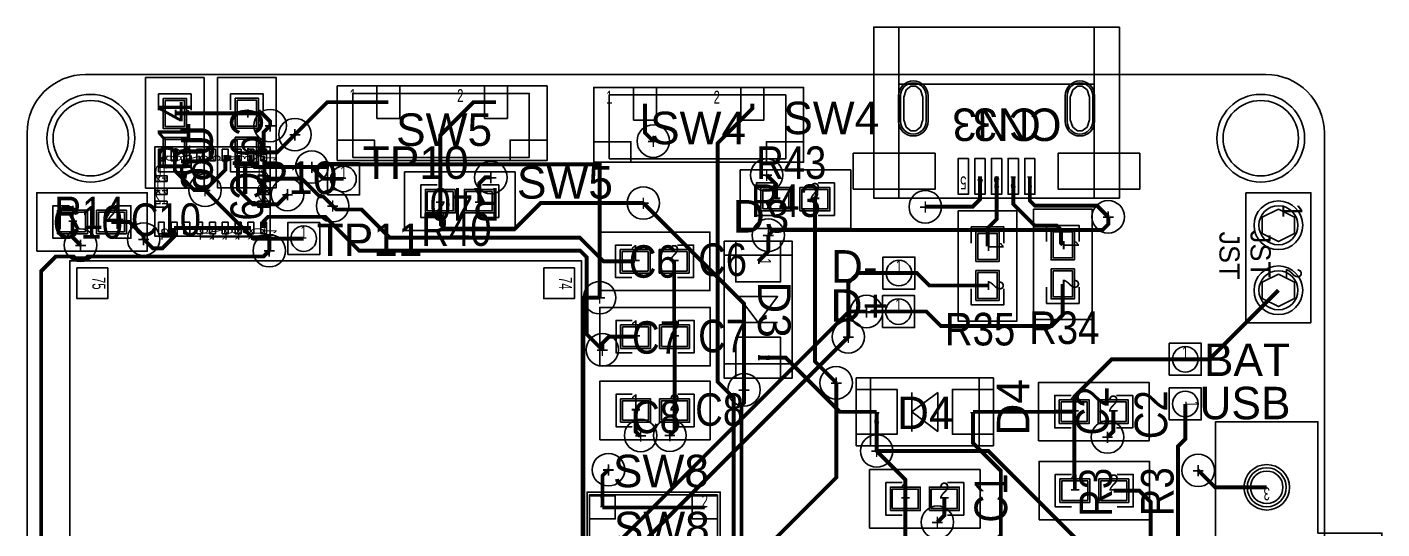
# Model space of a CAD drawing. Extents: x -998 to 1086, y -1119 to 1071.
# Drawn here: x -998 to 1086, y 299 to 1071 of the extents above; entities that cross this region are included whole.
import ezdxf
from ezdxf.enums import TextEntityAlignment as Align

# ---------------------------------------------------------------- set-up
doc = ezdxf.new("R2010")
doc.units = 0
for name, color, linetype in [('ASSEMBLY', 12, 'CONTINUOUS'), ('BOND', 85, 'CONTINUOUS'), ('BOUND', 85, 'CONTINUOUS'), ('COND', 80, 'CONTINUOUS'), ('COND2', 2, 'CONTINUOUS'), ('PACKAGES', 202, 'CONTINUOUS'), ('SILK_SCREEN', 85, 'CONTINUOUS'), ('SOLDER_MASK', 85, 'CONTINUOUS'), ('TEXT', 142, 'CONTINUOUS')]:
    doc.layers.add(name, color=color, linetype=linetype)

# ---------------------------------------------------------------- blocks, each defined once
blk = doc.blocks.new('FIGURE_CIRCLE')
blk.add_circle((0, 0), 0.5)
blk = doc.blocks.new('FIGURE_OBLONG')
blk.add_lwpolyline([(-0.5, -0.125), (-0.5, 0.125), (-0.416, 0.375), (-0.25, 0.5), (0.25, 0.5), (0.416, 0.375), (0.5, 0.125), (0.5, -0.125), (0.416, -0.375), (0.25, -0.5), (-0.25, -0.5), (-0.416, -0.375)], close=True)
blk = doc.blocks.new('FIGURE_HEX')
blk.add_lwpolyline([(-0.5, 0), (-0.25, 0.5), (0.25, 0.5), (0.5, 0), (0.25, -0.5), (-0.25, -0.5)], close=True)

msp = doc.modelspace()

# ---------------------------------------------------------------- linework, layer by layer
at = {"layer": 'ASSEMBLY'}
for points in [[(643.85, 808.03), (643.85, 1070.95), (343.37, 1070.95), (343.37, 808.03)], [(-497.04, 870.58), (-497.04, 969.01), (-225.38, 969.01), (-225.38, 870.58)], [(-102.49, 868.11), (-102.49, 966.54), (169.17, 966.54), (169.17, 868.11)], [(-624.21, 886.99), (-624.21, 749.19), (-801.37, 749.19), (-801.37, 886.99)], [(877.16, 816.09), (977.16, 816.09), (977.16, 616.09), (877.16, 616.09)], [(-144.89, 711.47), (-932.29, 711.47), (-932.29, -390.89), (-144.89, -390.89)], [(830.48, 62.2), (987.96, 62.2), (987.96, 233.46), (1086.39, 233.46), (1086.39, 292.52), (987.96, 292.52), (987.96, 463.78), (830.48, 463.78)], [(830.48, 62.2), (987.96, 62.2), (987.96, 233.46), (1086.39, 233.46), (1086.39, 292.52), (987.96, 292.52), (987.96, 463.78), (830.48, 463.78)], [(64.37, 351.61), (64.37, 249.25), (-132.49, 249.25), (-132.49, 351.61)]]:
    msp.add_lwpolyline(points, close=True, dxfattribs=at)
for points in [[(-745.77, 943.18), (-745.77, 968.18), (-795.77, 968.18), (-795.77, 943.18)], [(-634.88, 943.44), (-634.88, 968.44), (-684.88, 968.44), (-684.88, 943.44)], [(-795.77, 873.18), (-795.77, 848.18), (-745.77, 848.18), (-745.77, 873.18)], [(-684.88, 873.44), (-684.88, 848.44), (-634.88, 848.44), (-634.88, 873.44)], [(-535.77, 812.85), (-486.55, 812.85), (-486.55, 862.07), (-535.77, 862.07), (-535.77, 812.85)], [(-367.28, 828.14), (-392.28, 828.14), (-392.28, 778.14), (-367.28, 778.14)], [(-297.28, 778.14), (-272.28, 778.14), (-272.28, 828.14), (-297.28, 828.14)], [(149.08, 831.13), (124.08, 831.13), (124.08, 781.13), (149.08, 781.13)], [(219.08, 781.13), (244.08, 781.13), (244.08, 831.13), (219.08, 831.13)], [(-933.17, 796.16), (-958.17, 796.16), (-958.17, 746.16), (-933.17, 746.16)], [(-863.17, 746.16), (-838.17, 746.16), (-838.17, 796.16), (-863.17, 796.16)], [(-597, 720.94), (-547.78, 720.94), (-547.78, 770.16), (-597, 770.16), (-597, 720.94)], [(504.7, 738.43), (504.7, 763.43), (454.7, 763.43), (454.7, 738.43)], [(620.4, 740.9), (620.4, 765.9), (570.4, 765.9), (570.4, 740.9)], [(-67.5, 735.58), (-92.5, 735.58), (-92.5, 685.58), (-67.5, 685.58)], [(2.5, 685.58), (27.5, 685.58), (27.5, 735.58), (2.5, 735.58)], [(74.58, 720.01), (74.58, 552.69), (178.92, 552.69), (178.92, 720.01), (74.58, 720.01)], [(318.72, 667.9), (367.94, 667.9), (367.94, 717.12), (318.72, 717.12), (318.72, 667.9)], [(454.7, 668.43), (454.7, 643.43), (504.7, 643.43), (504.7, 668.43)], [(570.4, 670.9), (570.4, 645.9), (620.4, 645.9), (620.4, 670.9)], [(318.07, 608.75), (367.29, 608.75), (367.29, 657.97), (318.07, 657.97), (318.07, 608.75)], [(-66.85, 619.75), (-91.85, 619.75), (-91.85, 569.75), (-66.85, 569.75)], [(3.15, 569.75), (28.15, 569.75), (28.15, 619.75), (3.15, 619.75)], [(759.29, 535.3), (808.51, 535.3), (808.51, 584.52), (759.29, 584.52), (759.29, 535.3)], [(466.77, 531.22), (299.45, 531.22), (299.45, 426.88), (466.77, 426.88), (466.77, 531.22)], [(-66.85, 506), (-91.85, 506), (-91.85, 456), (-66.85, 456)], [(3.15, 456), (28.15, 456), (28.15, 506), (3.15, 506)], [(608.11, 504.31), (583.11, 504.31), (583.11, 454.31), (608.11, 454.31)], [(678.11, 454.31), (703.11, 454.31), (703.11, 504.31), (678.11, 504.31)], [(759.29, 515.88), (759.29, 466.66), (808.51, 466.66), (808.51, 515.88), (759.29, 515.88)], [(608.89, 382.76), (583.89, 382.76), (583.89, 332.76), (608.89, 332.76)], [(678.89, 332.76), (703.89, 332.76), (703.89, 382.76), (678.89, 382.76)], [(348.11, 370.28), (323.11, 370.28), (323.11, 320.28), (348.11, 320.28)], [(418.11, 320.28), (443.11, 320.28), (443.11, 370.28), (418.11, 370.28)]]:
    msp.add_lwpolyline(points, dxfattribs=at)
at = {"layer": 'BOND'}
for points in [[(-785.769651, 958.180262), (-755.769651, 958.179738), (-755.770349, 918.179738), (-785.770349, 918.180262)], [(-674.88, 958.44), (-644.88, 958.44), (-644.88, 918.44), (-674.88, 918.44)], [(-785.769651, 898.180262), (-755.769651, 898.179738), (-755.770349, 858.179738), (-785.770349, 858.180262)], [(-674.88, 898.44), (-644.88, 898.44), (-644.88, 858.44), (-674.88, 858.44)], [(-342.28, 818.14), (-342.28, 788.14), (-382.28, 788.14), (-382.28, 818.14)], [(-282.28, 818.14), (-282.28, 788.14), (-322.28, 788.14), (-322.28, 818.14)], [(134.079738, 791.130349), (134.080262, 821.130349), (174.080262, 821.129651), (174.079738, 791.129651)], [(194.079738, 791.130349), (194.080262, 821.130349), (234.080262, 821.129651), (234.079738, 791.129651)], [(-948.170262, 756.160349), (-948.169738, 786.160349), (-908.169738, 786.159651), (-908.170262, 756.159651)], [(-888.170262, 756.160349), (-888.169738, 786.160349), (-848.169738, 786.159651), (-848.170262, 756.159651)], [(464.7, 753.43), (494.7, 753.43), (494.7, 713.43), (464.7, 713.43)], [(580.4, 755.9), (610.4, 755.9), (610.4, 715.9), (580.4, 715.9)], [(-82.5, 695.58), (-82.5, 725.58), (-42.5, 725.58), (-42.5, 695.58)], [(-22.5, 695.58), (-22.5, 725.58), (17.5, 725.58), (17.5, 695.58)], [(464.7, 693.43), (494.7, 693.43), (494.7, 653.43), (464.7, 653.43)], [(580.4, 695.9), (610.4, 695.9), (610.4, 655.9), (580.4, 655.9)], [(-81.85, 579.75), (-81.85, 609.75), (-41.85, 609.75), (-41.85, 579.75)], [(-21.85, 579.75), (-21.85, 609.75), (18.15, 609.75), (18.15, 579.75)], [(-81.85, 466), (-81.85, 496), (-41.85, 496), (-41.85, 466)], [(-21.85, 466), (-21.85, 496), (18.15, 496), (18.15, 466)], [(593.11, 464.31), (593.11, 494.31), (633.11, 494.31), (633.11, 464.31)], [(653.11, 464.31), (653.11, 494.31), (693.11, 494.31), (693.11, 464.31)], [(333.11, 330.28), (333.11, 360.28), (373.11, 360.28), (373.11, 330.28)], [(393.11, 330.28), (393.11, 360.28), (433.11, 360.28), (433.11, 330.28)], [(593.89, 342.76), (593.89, 372.76), (633.89, 372.76), (633.89, 342.76)], [(653.89, 342.76), (653.89, 372.76), (693.89, 372.76), (693.89, 342.76)]]:
    msp.add_lwpolyline(points, close=True, dxfattribs=at)
at = {"layer": 'BOUND'}
for points in [[(682.59, 1070.95), (682.59, 808.03), (304.63, 808.03), (304.63, 1070.95)], [(-815.77, 993.18), (-815.77, 823.18), (-725.77, 823.18), (-725.77, 993.18)], [(-704.88, 993.44), (-704.88, 823.44), (-614.88, 823.44), (-614.88, 993.44)], [(-520.74, 865.54), (-520.74, 980.5), (-197.9, 980.5), (-197.9, 865.54)], [(-126.19, 863.07), (-126.19, 978.03), (196.65, 978.03), (196.65, 863.07)], [(-624.21, 749.19), (-801.37, 749.19), (-801.37, 886.99), (-624.21, 886.99)], [(-535.77, 812.85), (-535.77, 862.07), (-486.55, 862.07), (-486.55, 812.85)], [(-247.28, 848.14), (-417.28, 848.14), (-417.28, 758.14), (-247.28, 758.14)], [(99.08, 761.13), (269.08, 761.13), (269.08, 851.13), (99.08, 851.13)], [(-983.17, 726.16), (-813.17, 726.16), (-813.17, 816.16), (-983.17, 816.16)], [(877.16, 816.09), (977.16, 816.09), (977.16, 616.09), (877.16, 616.09)], [(434.7, 788.43), (434.7, 618.43), (524.7, 618.43), (524.7, 788.43)], [(550.4, 790.9), (550.4, 620.9), (640.4, 620.9), (640.4, 790.9)], [(-597, 720.94), (-597, 770.16), (-547.78, 770.16), (-547.78, 720.94)], [(-117.5, 665.58), (52.5, 665.58), (52.5, 755.58), (-117.5, 755.58)], [(74.58, 741.86), (178.92, 741.86), (178.92, 530.84), (74.58, 530.84)], [(-932.29, 711.47), (-144.89, 711.47), (-144.89, -390.89), (-932.29, -390.89)], [(318.72, 667.9), (318.72, 717.12), (367.94, 717.12), (367.94, 667.9)], [(318.07, 608.75), (318.07, 657.97), (367.29, 657.97), (367.29, 608.75)], [(-116.85, 549.75), (53.15, 549.75), (53.15, 639.75), (-116.85, 639.75)], [(759.29, 535.3), (759.29, 584.52), (808.51, 584.52), (808.51, 535.3)], [(-116.85, 436), (53.15, 436), (53.15, 526), (-116.85, 526)], [(488.62, 531.22), (488.62, 426.88), (277.6, 426.88), (277.6, 531.22)], [(558.11, 434.31), (728.11, 434.31), (728.11, 524.31), (558.11, 524.31)], [(759.29, 515.88), (808.51, 515.88), (808.51, 466.66), (759.29, 466.66)], [(830.48, 62.2), (987.96, 62.2), (987.96, 233.46), (1086.39, 233.46), (1086.39, 292.52), (987.96, 292.52), (987.96, 463.78), (830.48, 463.78)], [(558.89, 312.76), (728.89, 312.76), (728.89, 402.76), (558.89, 402.76)], [(298.11, 300.28), (468.11, 300.28), (468.11, 390.28), (298.11, 390.28)], [(-136.42, 245.31), (-136.42, 355.55), (68.3, 355.55), (68.3, 245.31)]]:
    msp.add_lwpolyline(points, close=True, dxfattribs=at)
at = {"layer": 'COND'}
for points in [[(-459.72, 930.5), (-459.72, 980.5), (-424.29, 980.5), (-424.29, 930.5)], [(-294.36, 930.5), (-294.36, 980.5), (-258.93, 980.5), (-258.93, 930.5)], [(-65.17, 928.03), (-65.17, 978.03), (-29.74, 978.03), (-29.74, 928.03)], [(100.19, 928.03), (100.19, 978.03), (135.62, 978.03), (135.62, 928.03)], [(-785.769651, 958.180262), (-755.769651, 958.179738), (-755.770349, 918.179738), (-785.770349, 918.180262)], [(-674.88, 958.44), (-644.88, 958.44), (-644.88, 918.44), (-674.88, 918.44)], [(-785.769651, 898.180262), (-755.769651, 898.179738), (-755.770349, 858.179738), (-785.770349, 858.180262)], [(-674.88, 898.44), (-644.88, 898.44), (-644.88, 858.44), (-674.88, 858.44)], [(-520.74, 865.54), (-520.74, 897.04), (-463.65, 897.04), (-463.65, 865.54)], [(-255, 865.54), (-255, 897.04), (-197.91, 897.04), (-197.91, 865.54)], [(-126.19, 863.07), (-126.19, 894.57), (-69.1, 894.57), (-69.1, 863.07)], [(139.55, 863.07), (139.55, 894.57), (196.64, 894.57), (196.64, 863.07)], [(399.12, 876.85), (399.12, 821.73), (273.14, 821.73), (273.14, 876.85)], [(714.08, 876.85), (714.08, 821.73), (588.1, 821.73), (588.1, 876.85)], [(450.305, 868.98), (450.305, 813.86), (434.555, 813.86), (434.555, 868.98)], [(475.895, 868.98), (475.895, 813.86), (460.145, 813.86), (460.145, 868.98)], [(501.485, 868.98), (501.485, 813.86), (485.735, 813.86), (485.735, 868.98)], [(527.075, 868.98), (527.075, 813.86), (511.325, 813.86), (511.325, 868.98)], [(552.665, 868.98), (552.665, 813.86), (536.915, 813.86), (536.915, 868.98)], [(-342.28, 818.14), (-342.28, 788.14), (-382.28, 788.14), (-382.28, 818.14)], [(-282.28, 818.14), (-282.28, 788.14), (-322.28, 788.14), (-322.28, 818.14)], [(134.079738, 791.130349), (134.080262, 821.130349), (174.080262, 821.129651), (174.079738, 791.129651)], [(194.079738, 791.130349), (194.080262, 821.130349), (234.080262, 821.129651), (234.079738, 791.129651)], [(-948.170262, 756.160349), (-948.169738, 786.160349), (-908.169738, 786.159651), (-908.170262, 756.159651)], [(-888.170262, 756.160349), (-888.169738, 786.160349), (-848.169738, 786.159651), (-848.170262, 756.159651)], [(464.7, 753.43), (494.7, 753.43), (494.7, 713.43), (464.7, 713.43)], [(580.4, 755.9), (610.4, 755.9), (610.4, 715.9), (580.4, 715.9)], [(92.3, 741.865), (161.2, 741.865), (161.2, 678.875), (92.3, 678.875)], [(-82.5, 695.58), (-82.5, 725.58), (-42.5, 725.58), (-42.5, 695.58)], [(-22.5, 695.58), (-22.5, 725.58), (17.5, 725.58), (17.5, 695.58)], [(-921.27, 700.45), (-874.03, 700.45), (-874.03, 653.21), (-921.27, 653.21)], [(-203.15, 700.45), (-155.91, 700.45), (-155.91, 653.21), (-203.15, 653.21)], [(464.7, 693.43), (494.7, 693.43), (494.7, 653.43), (464.7, 653.43)], [(580.4, 695.9), (610.4, 695.9), (610.4, 655.9), (580.4, 655.9)], [(-81.85, 579.75), (-81.85, 609.75), (-41.85, 609.75), (-41.85, 579.75)], [(-21.85, 579.75), (-21.85, 609.75), (18.15, 609.75), (18.15, 579.75)], [(92.3, 593.825), (161.2, 593.825), (161.2, 530.835), (92.3, 530.835)], [(340.585, 513.5), (340.585, 444.6), (277.595, 444.6), (277.595, 513.5)], [(488.625, 513.5), (488.625, 444.6), (425.635, 444.6), (425.635, 513.5)], [(-81.85, 466), (-81.85, 496), (-41.85, 496), (-41.85, 466)], [(-21.85, 466), (-21.85, 496), (18.15, 496), (18.15, 466)], [(593.11, 464.31), (593.11, 494.31), (633.11, 494.31), (633.11, 464.31)], [(653.11, 464.31), (653.11, 494.31), (693.11, 494.31), (693.11, 464.31)], [(333.11, 330.28), (333.11, 360.28), (373.11, 360.28), (373.11, 330.28)], [(393.11, 330.28), (393.11, 360.28), (433.11, 360.28), (433.11, 330.28)], [(593.89, 342.76), (593.89, 372.76), (633.89, 372.76), (633.89, 342.76)], [(653.89, 342.76), (653.89, 372.76), (693.89, 372.76), (693.89, 342.76)], [(-132.49, 314.21), (-132.49, 349.64), (-93.12, 349.64), (-93.12, 314.21)], [(24.99, 314.21), (24.99, 349.64), (64.36, 349.64), (64.36, 314.21)]]:
    msp.add_lwpolyline(points, close=True, dxfattribs=at)
for points in [[(345.775, 926.065), (345.775, 965.435, -1), (385.145, 965.435), (385.145, 926.065, -1)], [(602.075, 926.065), (602.075, 965.435, -1), (641.445, 965.435), (641.445, 926.065, -1)]]:
    msp.add_lwpolyline(points, format="xyb", close=True, dxfattribs=at)
at = {"layer": 'COND', "const_width": 6}
for points in [[(-659.88, 938.44), (-682.88, 938.44), (-683.14, 938.18), (-770.77, 938.18)], [(-624, 919.36), (-624, 925.56), (-636.88, 938.44), (-659.88, 938.44)], [(-585.91, 905.58), (-535.99, 955.5), (-442, 955.5)], [(-276.64, 955.5), (-311.22, 955.5), (-362.28, 904.44), (-362.28, 803.14)], [(-75.66, 104.1), (-29.41, 104.1), (89.15, 222.66), (89.15, 500.58), (64.61, 525.12), (64.61, 892.45), (117.91, 945.75), (117.91, 953.03)], [(-34.58, 895.57), (-47.45, 908.44), (-47.45, 953.03)], [(-659.88, 878.44), (-613.05, 878.44), (-585.91, 905.58)], [(-770.77, 878.18), (-770.77, 850.18), (-740.63, 820.04), (-724.23, 820.04)], [(-539.85, 837.46), (-541.88, 837.46), (-560.04, 855.62)], [(-511.16, 837.46), (-539.85, 837.46)], [(-302.28, 803.14), (-302.28, 830.6), (-293.21, 839.67), (-284.44, 839.67)], [(154.08, 806.13), (154.08, 829.13), (139.82, 843.39)], [(468.02, 841.42), (468.02, 805.86), (456.72, 794.56), (383.89, 794.56)], [(493.61, 841.42), (493.61, 775.34), (479.7, 761.43), (479.7, 733.43)], [(595.4, 735.9), (592.54, 738.76), (592.54, 759.31), (586.54, 765.31), (552.5, 765.31), (519.2, 798.61), (519.2, 841.42)], [(665.34, 779.09), (648.31, 796.12), (552.5, 796.12), (544.79, 803.83), (544.79, 841.42)], [(-624.26, 745.55), (-649.74, 745.55), (-724.23, 820.04)], [(-527.93, 796.12), (-522.08, 790.27), (-483.47, 790.27), (-440.12, 746.92), (-147.62, 746.92), (-111.28, 710.58), (-62.5, 710.58)], [(-362.28, 803.14), (-362.28, 780.14), (-361.27, 779.13), (-361.27, 767.02), (-355.27, 761.02), (-247.13, 761.02), (-207.87, 800.28), (-49.92, 800.28)], [(214.08, 806.13), (214.08, 556.56), (246.87, 523.77)], [(-915.72, 735.41), (-928.17, 747.86), (-928.17, 771.16)], [(-818.74, 744.77), (-818.74, 749.73), (-840.17, 771.16), (-868.17, 771.16)], [(142.35, 750.75), (142.35, 725.97), (126.75, 710.37)], [(-625.43, 726.96), (-625.43, 744.38), (-624.26, 745.55)], [(-572.39, 745.55), (-624.26, 745.55)], [(-1.85, 594.75), (-1.85, 617.75), (-2.5, 618.4), (-2.5, 710.58)], [(265.46, 594.49), (265.46, 677.56), (280.41, 692.51), (343.33, 692.51)], [(479.7, 673.43), (390.11, 673.43), (371.03, 692.51), (343.33, 692.51)], [(595.4, 675.9), (595.4, 628.16), (578.37, 611.13), (407.68, 611.13), (385.45, 633.36), (342.68, 633.36)], [(783.9, 559.91), (820.98, 559.91), (927.16, 666.09)], [(-201.13, -264.91), (-252.81, -264.91), (-258.81, -258.91), (-258.81, 7.3), (-204.62, 61.49), (-204.62, 194.93), (-201.13, 198.42), (-201.13, 223.07), (-195.86, 228.34), (-171.21, 228.34), (-141.89, 257.66), (-141.89, 654.65), (-117.15, 654.65)], [(342.68, 633.36), (293.4, 633.36), (293.41, 633.37)], [(-112.97, 574.47), (-112.97, 584.48), (-102.7, 594.75), (-61.85, 594.75)], [(-1.85, 481), (-1.85, 594.75)], [(309.09, 479.05), (252.48, 479.05), (169.2, 562.33), (126.75, 562.33)], [(783.9, 559.91), (670.71, 559.91), (613.11, 502.31), (613.11, 479.31)], [(105.04, 512.98), (105.04, 492.98), (101.16, 489.1), (101.16, 242.86), (101.15, 242.85), (101.15, 199.43), (23.79, 122.07)], [(-54.08, 442.65), (-55.85, 442.65), (-61.85, 448.65), (-61.85, 481)], [(-9.1, 442.91), (-1.85, 450.16), (-1.85, 481)], [(309.09, 479.05), (309.09, 418.91)], [(434.11, 231.2), (441.61, 231.2), (500.11, 289.7), (500.11, 388.31), (457.13, 431.29), (457.13, 479.05)], [(457.13, 479.05), (584.85, 479.05), (585.11, 479.31), (613.11, 479.31)], [(613.11, 479.31), (613.11, 381.54), (613.89, 380.76), (613.89, 357.76)], [(664.3, 440.31), (673.11, 449.12), (673.11, 479.31)], [(772.59, 268.32), (772.59, 425.88), (783.9, 437.19), (783.9, 491.27)], [(309.09, 418.91), (353.11, 374.89), (353.11, 345.28)], [(-103.61, 390), (-112.8, 380.81), (-112.8, 331.93)], [(803.79, 388.96), (829.76, 362.99), (909.22, 362.99)], [(673.89, 357.76), (713.18, 357.76), (730.73, 340.21), (730.73, 95.81), (670.76, 35.84), (670.76, -2.03)], [(-112.8, 331.93), (44.68, 331.93)], [(45.27, 331.34), (44.68, 331.93)], [(353.11, 345.28), (353.11, 272.7), (332.11, 251.7), (332.11, 231.2)], [(402.48, 309.27), (413.11, 319.9), (413.11, 345.28)]]:
    msp.add_lwpolyline(points, dxfattribs=at)
at = {"layer": 'COND'}
for centre, radius in [((-900, 900), 67.5), ((900, 900), 67.5), ((-511.16, 837.46), 19.685), ((927.16, 766.09), 30), ((-572.39, 745.55), 19.685), ((343.33, 692.51), 19.685), ((927.16, 666.09), 30), ((342.68, 633.36), 19.685), ((783.9, 559.91), 19.685), ((783.9, 491.27), 19.685), ((909.22, 362.99), 30)]:
    msp.add_circle(centre, radius, dxfattribs=at)
at = {"layer": 'COND2'}
for points in [[(345.775, 926.065), (345.775, 965.435, -1), (385.145, 965.435), (385.145, 926.065, -1)], [(602.075, 926.065), (602.075, 965.435, -1), (641.445, 965.435), (641.445, 926.065, -1)]]:
    msp.add_lwpolyline(points, format="xyb", close=True, dxfattribs=at)
at = {"layer": 'COND2', "const_width": 6}
for points in [[(-624, 919.36), (-634.05, 909.31), (-634.05, 874.19)], [(-724.23, 820.04), (-693.1, 851.17), (-693.1, 874.19)], [(-634.05, 798.4), (-650.91, 798.4), (-673.42, 820.91), (-673.42, 874.19)], [(-653.73, 874.19), (-653.73, 861.62), (-647.73, 855.62), (-580.04, 855.62)], [(-580.04, 855.62), (-560.04, 855.62)], [(-560.04, 855.62), (-540.04, 855.62), (-540.04, 859.67), (-117.15, 859.67), (-117.15, 654.65)], [(-527.93, 796.12), (-542.08, 810.27), (-547.8, 810.27), (-575.31, 837.78), (-634.05, 837.78)], [(-634.05, 798.4), (-634.05, 818.09)], [(-597.35, 813.54), (-612.49, 798.4), (-634.05, 798.4)], [(105.04, 512.98), (105.04, 645.32), (-49.92, 800.28)], [(-112.97, 574.47), (-137.15, 598.65), (-137.15, 717.08), (-147.03, 726.96), (-487.06, 726.96), (-539.19, 779.09), (-627.25, 779.09), (-634.05, 772.29), (-634.05, 761.99)], [(142.35, 750.75), (150.54, 758.94), (656.63, 758.94), (665.34, 767.65), (665.34, 779.09)], [(-771.85, 761.99), (-771.85, 748.78), (-790.01, 730.62), (-804.59, 730.62), (-818.74, 744.77)], [(-771.85, 761.99), (-752.16, 761.99)], [(-752.16, 761.99), (-732.48, 761.99)], [(-712.79, 761.99), (-732.48, 761.99)], [(-693.1, 761.99), (-712.79, 761.99)], [(-673.42, 761.99), (-693.1, 761.99)], [(-653.73, 761.99), (-673.42, 761.99)], [(-482.04, -247.13), (-905.97, -247.13), (-975.26, -177.84), (-975.26, 8.19), (-990.45, 23.38), (-990.45, 50.72), (-969.8, 71.37), (-969.8, 192.75), (-976.29, 199.24), (-976.29, 695.64), (-953.94, 717.99), (-926.59, 717.99), (-924.01, 715.41), (-907.43, 715.41), (-904.85, 717.99), (-634.4, 717.99), (-625.43, 726.96)], [(293.41, 633.37), (266.5, 633.37), (-100.5, 266.37), (-619.47, 266.37), (-708.91, 176.93), (-728.91, 176.93)], [(265.46, 594.49), (265.46, 594.1), (-74.62, 254.02), (-612.56, 254.02), (-695.63, 170.95), (-695.63, 161.98), (-714.93, 142.68), (-741.2, 142.68)], [(127.27, 249.55), (127.27, 258.32), (246.87, 377.92), (246.87, 523.77)], [(772.59, 268.32), (631.28, 268.32), (480.69, 418.91), (309.09, 418.91)]]:
    msp.add_lwpolyline(points, dxfattribs=at)
at = {"layer": 'COND2'}
for points in [[(-796.060155, 865.330079), (-787.000155, 865.329921), (-786.999845, 883.049921), (-796.059845, 883.050079)], [(-776.380155, 865.330079), (-767.320155, 865.329921), (-767.319845, 883.049921), (-776.379845, 883.050079)], [(-756.690155, 865.330079), (-747.630155, 865.329921), (-747.629845, 883.049921), (-756.689845, 883.050079)], [(-737.010155, 865.330079), (-727.950155, 865.329921), (-727.949845, 883.049921), (-737.009845, 883.050079)], [(-717.320155, 865.330079), (-708.260155, 865.329921), (-708.259845, 883.049921), (-717.319845, 883.050079)], [(-697.630155, 865.330079), (-688.570155, 865.329921), (-688.569845, 883.049921), (-697.629845, 883.050079)], [(-677.950155, 865.330079), (-668.890155, 865.329921), (-668.889845, 883.049921), (-677.949845, 883.050079)], [(-658.260155, 865.330079), (-649.200155, 865.329921), (-649.199845, 883.049921), (-658.259845, 883.050079)], [(-638.580155, 865.330079), (-629.520155, 865.329921), (-629.519845, 883.049921), (-638.579845, 883.050079)], [(-782.670079, 833.249845), (-782.669921, 842.309845), (-800.389921, 842.310155), (-800.390079, 833.250155)], [(-625.190079, 833.249845), (-625.189921, 842.309845), (-642.909921, 842.310155), (-642.910079, 833.250155)], [(-782.670079, 813.559845), (-782.669921, 822.619845), (-800.389921, 822.620155), (-800.390079, 813.560155)], [(-625.190079, 813.559845), (-625.189921, 822.619845), (-642.909921, 822.620155), (-642.910079, 813.560155)], [(-782.670079, 793.869845), (-782.669921, 802.929845), (-800.389921, 802.930155), (-800.390079, 793.870155)], [(-625.190079, 793.869845), (-625.189921, 802.929845), (-642.909921, 802.930155), (-642.910079, 793.870155)], [(-796.060155, 753.130079), (-787.000155, 753.129921), (-786.999845, 770.849921), (-796.059845, 770.850079)], [(-776.380155, 753.130079), (-767.320155, 753.129921), (-767.319845, 770.849921), (-776.379845, 770.850079)], [(-756.690155, 753.130079), (-747.630155, 753.129921), (-747.629845, 770.849921), (-756.689845, 770.850079)], [(-737.010155, 753.130079), (-727.950155, 753.129921), (-727.949845, 770.849921), (-737.009845, 770.850079)], [(-717.320155, 753.130079), (-708.260155, 753.129921), (-708.259845, 770.849921), (-717.319845, 770.850079)], [(-697.630155, 753.130079), (-688.570155, 753.129921), (-688.569845, 770.849921), (-697.629845, 770.850079)], [(-677.950155, 753.130079), (-668.890155, 753.129921), (-668.889845, 770.849921), (-677.949845, 770.850079)], [(-658.260155, 753.130079), (-649.200155, 753.129921), (-649.199845, 770.849921), (-658.259845, 770.850079)], [(-638.580155, 753.130079), (-629.520155, 753.129921), (-629.519845, 770.849921), (-638.579845, 770.850079)]]:
    msp.add_lwpolyline(points, close=True, dxfattribs=at)
for centre, radius in [((-900, 900), 67.5), ((900, 900), 67.5), ((927.16, 766.09), 30), ((927.16, 666.09), 30), ((909.22, 362.99), 30)]:
    msp.add_circle(centre, radius, dxfattribs=at)
at = {"layer": 'PACKAGES'}
msp.add_lwpolyline([(-908, -998), (908, -998, 0.414214), (998, -908), (998, 908, 0.414214), (908, 998), (-908, 998, 0.414214), (-998, 908), (-998, -908, 0.414214)], format="xyb", close=True, dxfattribs=at)
at = {"layer": 'SILK_SCREEN'}
for points in [[(643.85, 983.31), (643.85, 808.03), (343.37, 808.03), (343.37, 983.31)], [(-497.04, 870.58), (-497.04, 969.01), (-225.38, 969.01), (-225.38, 870.58)], [(-102.49, 868.11), (-102.49, 966.54), (169.17, 966.54), (169.17, 868.11)], [(-624.21, 886.99), (-624.21, 749.19), (-801.37, 749.19), (-801.37, 886.99)], [(877.16, 816.09), (977.16, 816.09), (977.16, 616.09), (877.16, 616.09)], [(-144.89, 711.47), (-932.29, 711.47), (-932.29, -390.89), (-144.89, -390.89)], [(96.75, 656.35), (126.75, 616.35), (156.75, 656.35)], [(403.11, 509.05), (363.11, 479.05), (403.11, 449.05)], [(830.48, 62.2), (830.48, 463.78), (987.96, 463.78), (987.96, 292.52), (1086.39, 292.52), (1086.39, 233.46), (987.96, 233.46), (987.96, 62.2)], [(-136.42, 245.31), (-136.42, 355.55), (68.3, 355.55), (68.3, 245.31)]]:
    msp.add_lwpolyline(points, close=True, dxfattribs=at)
for points in [[(-745.77, 943.18), (-745.77, 968.18), (-795.77, 968.18), (-795.77, 958.18)], [(-634.88, 943.44), (-634.88, 968.44), (-684.88, 968.44), (-684.88, 958.44)], [(-795.77, 858.18), (-795.77, 848.18), (-745.77, 848.18), (-745.77, 873.18)], [(-684.88, 858.44), (-684.88, 848.44), (-634.88, 848.44), (-634.88, 873.44)], [(-535.77, 812.85), (-486.55, 812.85), (-486.55, 862.07), (-535.77, 862.07), (-535.77, 812.85)], [(-382.28, 828.14), (-392.28, 828.14), (-392.28, 778.14), (-367.28, 778.14)], [(-297.28, 778.14), (-272.28, 778.14), (-272.28, 828.14), (-282.28, 828.14)], [(149.08, 831.13), (124.08, 831.13), (124.08, 781.13), (134.08, 781.13)], [(234.08, 781.13), (244.08, 781.13), (244.08, 831.13), (219.08, 831.13)], [(-933.17, 796.16), (-958.17, 796.16), (-958.17, 746.16), (-948.17, 746.16)], [(-848.17, 746.16), (-838.17, 746.16), (-838.17, 796.16), (-863.17, 796.16)], [(-597, 720.94), (-547.78, 720.94), (-547.78, 770.16), (-597, 770.16), (-597, 720.94)], [(504.7, 738.43), (504.7, 763.43), (454.7, 763.43), (454.7, 753.43)], [(620.4, 740.9), (620.4, 765.9), (570.4, 765.9), (570.4, 755.9)], [(-67.5, 735.58), (-92.5, 735.58), (-92.5, 685.58), (-82.5, 685.58)], [(17.5, 685.58), (27.5, 685.58), (27.5, 735.58), (2.5, 735.58)], [(74.58, 720.01), (74.58, 552.69), (178.92, 552.69), (178.92, 720.01), (74.58, 720.01)], [(318.72, 667.9), (367.94, 667.9), (367.94, 717.12), (318.72, 717.12), (318.72, 667.9)], [(454.7, 653.43), (454.7, 643.43), (504.7, 643.43), (504.7, 668.43)], [(570.4, 655.9), (570.4, 645.9), (620.4, 645.9), (620.4, 670.9)], [(318.07, 608.75), (367.29, 608.75), (367.29, 657.97), (318.07, 657.97), (318.07, 608.75)], [(-66.85, 619.75), (-91.85, 619.75), (-91.85, 569.75), (-81.85, 569.75)], [(18.15, 569.75), (28.15, 569.75), (28.15, 619.75), (3.15, 619.75)], [(156.75, 616.35), (96.75, 616.35)], [(759.29, 535.3), (808.51, 535.3), (808.51, 584.52), (759.29, 584.52), (759.29, 535.3)], [(466.77, 531.22), (299.45, 531.22), (299.45, 426.88), (466.77, 426.88), (466.77, 531.22)], [(-66.85, 506), (-91.85, 506), (-91.85, 456), (-81.85, 456)], [(18.15, 456), (28.15, 456), (28.15, 506), (3.15, 506)], [(363.11, 449.05), (363.11, 509.05)], [(608.11, 504.31), (583.11, 504.31), (583.11, 454.31), (593.11, 454.31)], [(693.11, 454.31), (703.11, 454.31), (703.11, 504.31), (678.11, 504.31)], [(759.29, 515.88), (759.29, 466.66), (808.51, 466.66), (808.51, 515.88), (759.29, 515.88)], [(608.89, 382.76), (583.89, 382.76), (583.89, 332.76), (593.89, 332.76)], [(693.89, 332.76), (703.89, 332.76), (703.89, 382.76), (678.89, 382.76)], [(348.11, 370.28), (323.11, 370.28), (323.11, 320.28), (333.11, 320.28)], [(433.11, 320.28), (443.11, 320.28), (443.11, 370.28), (418.11, 370.28)]]:
    msp.add_lwpolyline(points, dxfattribs=at)
at = {"layer": 'SOLDER_MASK'}
for points in [[(342.82, 926.065), (342.82, 965.435, -1), (388.1, 965.435), (388.1, 926.065, -1)], [(599.12, 926.065), (599.12, 965.435, -1), (644.4, 965.435), (644.4, 926.065, -1)]]:
    msp.add_lwpolyline(points, format="xyb", close=True, dxfattribs=at)
for points in [[(-788.769599, 961.180314), (-752.769599, 961.179686), (-752.770401, 915.179686), (-788.770401, 915.180314)], [(-677.88, 961.44), (-641.88, 961.44), (-641.88, 915.44), (-677.88, 915.44)], [(-788.769599, 901.180314), (-752.769599, 901.179686), (-752.770401, 855.179686), (-788.770401, 855.180314)], [(-677.88, 901.44), (-641.88, 901.44), (-641.88, 855.44), (-677.88, 855.44)], [(-339.28, 821.14), (-339.28, 785.14), (-385.28, 785.14), (-385.28, 821.14)], [(-279.28, 821.14), (-279.28, 785.14), (-325.28, 785.14), (-325.28, 821.14)], [(131.079686, 788.130401), (131.080314, 824.130401), (177.080314, 824.129599), (177.079686, 788.129599)], [(191.079686, 788.130401), (191.080314, 824.130401), (237.080314, 824.129599), (237.079686, 788.129599)], [(-951.170314, 753.160401), (-951.169686, 789.160401), (-905.169686, 789.159599), (-905.170314, 753.159599)], [(-891.170314, 753.160401), (-891.169686, 789.160401), (-845.169686, 789.159599), (-845.170314, 753.159599)], [(461.7, 756.43), (497.7, 756.43), (497.7, 710.43), (461.7, 710.43)], [(577.4, 758.9), (613.4, 758.9), (613.4, 712.9), (577.4, 712.9)], [(-85.5, 692.58), (-85.5, 728.58), (-39.5, 728.58), (-39.5, 692.58)], [(-25.5, 692.58), (-25.5, 728.58), (20.5, 728.58), (20.5, 692.58)], [(461.7, 696.43), (497.7, 696.43), (497.7, 650.43), (461.7, 650.43)], [(577.4, 698.9), (613.4, 698.9), (613.4, 652.9), (577.4, 652.9)], [(-84.85, 576.75), (-84.85, 612.75), (-38.85, 612.75), (-38.85, 576.75)], [(-24.85, 576.75), (-24.85, 612.75), (21.15, 612.75), (21.15, 576.75)], [(-84.85, 463), (-84.85, 499), (-38.85, 499), (-38.85, 463)], [(-24.85, 463), (-24.85, 499), (21.15, 499), (21.15, 463)], [(590.11, 461.31), (590.11, 497.31), (636.11, 497.31), (636.11, 461.31)], [(650.11, 461.31), (650.11, 497.31), (696.11, 497.31), (696.11, 461.31)], [(590.89, 339.76), (590.89, 375.76), (636.89, 375.76), (636.89, 339.76)], [(650.89, 339.76), (650.89, 375.76), (696.89, 375.76), (696.89, 339.76)], [(330.11, 327.28), (330.11, 363.28), (376.11, 363.28), (376.11, 327.28)], [(390.11, 327.28), (390.11, 363.28), (436.11, 363.28), (436.11, 327.28)]]:
    msp.add_lwpolyline(points, close=True, dxfattribs=at)
for centre, radius in [((927.16, 766.09), 37.5), ((927.16, 666.09), 37.5), ((909.22, 362.99), 35)]:
    msp.add_circle(centre, radius, dxfattribs=at)

# ---------------------------------------------------------------- block references
at = {"layer": 'MANUFACTURING_NCDRILL_FIGURE'}
for name, p, xscale, yscale, rotation in [('FIGURE_OBLONG', (365.46, 945.75), 68.9, 29.53, 270), ('FIGURE_OBLONG', (621.76, 945.75), 68.9, 29.53, 270), ('FIGURE_HEX', (927.16, 766.09), 50, 50, 270), ('FIGURE_HEX', (927.16, 666.09), 50, 50, 270), ('FIGURE_CIRCLE', (909.22, 362.99), 50, 50, 180)]:
    msp.add_blockref(name, p, dxfattribs=dict(at, xscale=xscale, yscale=yscale, rotation=rotation))
for p, xscale, yscale in [((-900, 900), 116, 116), ((-624, 919.36), 50, 50), ((900, 900), 116, 116), ((-585.91, 905.58), 50, 50), ((-34.58, 895.57), 50, 50), ((-560.04, 855.62), 50, 50), ((-284.44, 839.67), 50, 50), ((139.82, 843.39), 50, 50), ((-724.23, 820.04), 50, 50), ((-597.35, 813.54), 50, 50), ((-527.93, 796.12), 50, 50), ((-49.92, 800.28), 50, 50), ((383.89, 794.56), 50, 50), ((665.34, 779.09), 50, 50), ((142.35, 750.75), 50, 50), ((-915.72, 735.41), 50, 50), ((-818.74, 744.77), 50, 50), ((-625.43, 726.96), 50, 50), ((-117.15, 654.65), 50, 50), ((293.41, 633.37), 50, 50), ((265.46, 594.49), 50, 50), ((-112.97, 574.47), 50, 50), ((246.87, 523.77), 50, 50), ((105.04, 512.98), 50, 50), ((-54.08, 442.65), 50, 50), ((-9.1, 442.91), 50, 50), ((664.3, 440.31), 50, 50), ((309.09, 418.91), 50, 50), ((-103.61, 390), 50, 50), ((803.79, 388.96), 50, 50), ((402.48, 309.27), 50, 50)]:
    msp.add_blockref('FIGURE_CIRCLE', p, dxfattribs=dict(at, xscale=xscale, yscale=yscale))

# ---------------------------------------------------------------- texts
for p in [(-624, 919.36), (-585.91, 905.58), (-34.58, 895.57), (-560.04, 855.62), (-284.44, 839.67), (139.82, 843.39), (-724.23, 820.04), (-597.35, 813.54), (-527.93, 796.12), (-49.92, 800.28), (383.89, 794.56), (665.34, 779.09), (-818.74, 744.77), (142.35, 750.75), (-915.72, 735.41), (-625.43, 726.96), (-117.15, 654.65), (293.41, 633.37), (265.46, 594.49), (-112.97, 574.47), (105.04, 512.98), (246.87, 523.77), (-54.08, 442.65), (-9.1, 442.91), (664.3, 440.31), (309.09, 418.91), (-103.61, 390), (803.79, 388.96), (402.48, 309.27)]:
    msp.add_text('+', height=25, dxfattribs=at).set_placement(p, align=Align.MIDDLE_CENTER)
at = {"layer": 'TEXT', "width": 0.6495}
for s, p in [('1', (-492, 955.5)), ('2', (-326.64, 955.5)), ('1', (-97.45, 953.03)), ('2', (67.91, 953.03))]:
    msp.add_text(s, height=20, dxfattribs=at).set_placement(p, align=Align.RIGHT)
at = {"layer": 'TEXT'}
for s, rotation, width, p in [('R14', 89.998, 0.88, (-747.11, 849.55)), ('C9', 270, 0.88, (-685.49, 946.79)), ('CN3', 180, 1.0196, (593.61, 945.75)), ('R43', 359.999, 0.88, (123.63, 837.46)), ('SW5', 359.999, 1.0196, (-244.4, 807.04)), ('C9', 270, 0.88, (-685.1, 848.64)), ('R40', 180, 0.88, (-270.53, 823.29)), ('R43', 359.999, 0.88, (115.31, 778.96)), ('C10', 359.999, 0.88, (-958.49, 745.55)), ('R14', 359.999, 0.88, (-956.28, 760.11)), ('R40', 0.001, 0.88, (-391.43, 734.37)), ('C6', 0.001, 0.88, (34.45, 688.09)), ('C7', 0.001, 0.88, (34.45, 570.7)), ('BAT', 359.999, 1.0196, (812.5, 534.17)), ('D4', 90, 1.0196, (543.92, 442.39)), ('C2', 90, 0.88, (665.99, 442.91)), ('C2', 90, 0.88, (756.08, 437.06)), ('USB', 359.999, 1.0196, (805.61, 467.61)), ('C1', 90, 0.88, (509.73, 308.88)), ('C1', 90, 0.88, (509.86, 308.75)), ('R3', 90, 0.88, (671.19, 317.72)), ('R3', 90, 0.88, (765.83, 318.63))]:
    msp.add_text(s, height=50, rotation=rotation, dxfattribs=dict(at, width=width)).set_placement(p)
for s, height, rotation, width, p in [('1', 25, 269.999, 0.88, (-770.77, 938.18)), ('1', 25, 270, 0.88, (-659.88, 938.44)), ('CN3', 50, 180, 1.0196, (493.61, 945.75)), ('2', 25, 269.999, 0.88, (-770.77, 878.18)), ('2', 25, 270, 0.88, (-659.88, 878.44)), ('5', 20, 180, 0.6495, (442.43, 841.42)), ('4', 20, 180, 0.6495, (468.02, 841.42)), ('3', 20, 180, 0.6495, (493.61, 841.42)), ('2', 20, 180, 0.6495, (519.2, 841.42)), ('1', 20, 180, 0.6495, (544.79, 841.42)), ('1', 25, 359.999, 0.88, (154.08, 806.13)), ('2', 25, 359.999, 0.88, (214.08, 806.13)), ('1', 25, 359.999, 0.88, (-928.17, 771.16)), ('2', 25, 359.999, 0.88, (-868.17, 771.16)), ('2', 25, 180, 0.88, (-362.28, 803.14)), ('1', 25, 180, 0.88, (-302.28, 803.14)), ('1', 25, 270, 0.88, (479.7, 733.43)), ('1', 25, 270, 0.88, (595.4, 735.9)), ('1', 20, 270, 0.6495, (126.75, 710.37)), ('2', 25, 270, 0.88, (938.16, 692.09)), ('75', 20, 270, 0.6495, (-897.65, 676.83)), ('74', 20, 270, 0.6495, (-179.53, 676.83)), ('D3', 50, 270, 1.0196, (126.75, 636.35)), ('2', 25, 270, 0.88, (479.7, 673.43)), ('2', 25, 270, 0.88, (595.4, 675.9)), ('2', 20, 270, 0.6495, (126.75, 562.33)), ('1', 20, 270, 0.6495, (783.9, 491.27)), ('2', 20, 180, 0.6495, (309.09, 479.05)), ('1', 20, 180, 0.6495, (457.13, 479.05)), ('3', 20, 180, 0.6495, (909.22, 362.99))]:
    msp.add_text(s, height=height, rotation=rotation, dxfattribs=dict(at, width=width)).set_placement(p, align=Align.CENTER)
for s, height, width, p in [('SW5', 50, 1.0196, (-356.46, 888.16)), ('SW4', 50, 1.0196, (34.32, 890.76)), ('TP10', 50, 1.0196, (-601.9, 814.19)), ('1', 20, 0.6495, (-511.16, 837.46)), ('1', 20, 0.6495, (-572.39, 745.55)), ('1', 25, 0.88, (-62.5, 710.58)), ('2', 25, 0.88, (-2.5, 710.58)), ('1', 20, 0.6495, (343.33, 692.51)), ('1', 20, 0.6495, (342.68, 633.36)), ('1', 25, 0.88, (-61.85, 594.75)), ('2', 25, 0.88, (-1.85, 594.75)), ('1', 20, 0.6495, (783.9, 559.91)), ('1', 25, 0.88, (-61.85, 481)), ('2', 25, 0.88, (-1.85, 481)), ('D4', 50, 1.0196, (383.89, 452.53)), ('1', 25, 0.88, (613.11, 479.31)), ('2', 25, 0.88, (673.11, 479.31)), ('1', 25, 0.88, (613.89, 357.76)), ('2', 25, 0.88, (673.89, 357.76)), ('1', 25, 0.88, (353.11, 345.28)), ('2', 25, 0.88, (413.11, 345.28)), ('1', 20, 0.6495, (-112.8, 331.93)), ('2', 20, 0.6495, (44.68, 331.93)), ('SW8', 50, 1.0196, (-21.54, 275.39))]:
    msp.add_text(s, height=height, dxfattribs=dict(at, width=width)).set_placement(p, align=Align.CENTER)
for s, width, p in [('SW4', 1.0196, (165.36, 906.23)), ('TP10', 1.0196, (-481.63, 837.46)), ('C10', 0.88, (-838.37, 749.71)), ('D3', 1.0196, (87.62, 754.91)), ('TP11', 1.0196, (-552.5, 718.64)), ('C6', 0.88, (-72.28, 685.36)), ('D-', 1.0196, (238.68, 677.82)), ('D+', 1.0196, (238.03, 617.63)), ('R35', 0.88, (414.18, 581.23)), ('R35', 0.88, (414.31, 581.36)), ('R34', 0.88, (543.79, 583.44)), ('R34', 0.88, (543.79, 583.44)), ('C7', 0.88, (-67.34, 568.49)), ('C8', 0.88, (29.9, 457.6)), ('C8', 0.88, (-67.21, 446.29)), ('SW8', 1.0196, (-96.66, 363.03))]:
    msp.add_text(s, height=50, dxfattribs=dict(at, width=width)).set_placement(p)
at = {"layer": 'TEXT', "text_generation_flag": 2, "width": 1.0196}
msp.add_text('U6', height=50, rotation=89.998, dxfattribs=at).set_placement((-712.27, 920.4))
at = {"layer": 'TEXT', "text_generation_flag": 2}
for s, height, rotation, width, p in [('U6', 50, 89.998, 1.0196, (-710.97, 861.77)), ('10', 20, 359.999, 0.6495, (-791.53, 837.78)), ('24', 20, 359.999, 0.6495, (-634.05, 837.78)), ('11', 20, 359.999, 0.6495, (-791.53, 818.09)), ('23', 20, 359.999, 0.6495, (-634.05, 818.09)), ('12', 20, 359.999, 0.6495, (-791.53, 798.4)), ('22', 20, 359.999, 0.6495, (-634.05, 798.4))]:
    msp.add_text(s, height=height, rotation=rotation, dxfattribs=dict(at, width=width)).set_placement(p, align=Align.CENTER)
at = {"layer": 'TEXT', "text_generation_flag": 2, "width": 0.6495}
for s, p in [('9', (-791.53, 874.19)), ('8', (-771.85, 874.19)), ('7', (-752.16, 874.19)), ('6', (-732.48, 874.19)), ('5', (-712.79, 874.19)), ('4', (-693.1, 874.19)), ('3', (-673.42, 874.19)), ('2', (-653.73, 874.19)), ('1', (-634.05, 874.19)), ('13', (-791.53, 761.99)), ('16', (-732.48, 761.99)), ('17', (-712.79, 761.99)), ('18', (-693.1, 761.99)), ('19', (-673.42, 761.99)), ('20', (-653.73, 761.99)), ('21', (-634.05, 761.99))]:
    msp.add_text(s, height=20, rotation=269.999, dxfattribs=at).set_placement(p, align=Align.RIGHT)
at = {"layer": 'TEXT'}
msp.add_text('1', height=31, rotation=270, dxfattribs=at).set_placement((933.16, 777.09), align=Align.RIGHT)
for p in [(836.42, 719.55), (884.26, 722.02)]:
    msp.add_text('JST', height=31, rotation=270, dxfattribs=at).set_placement(p, align=Align.CENTER)

doc.saveas('drawing.dxf')
